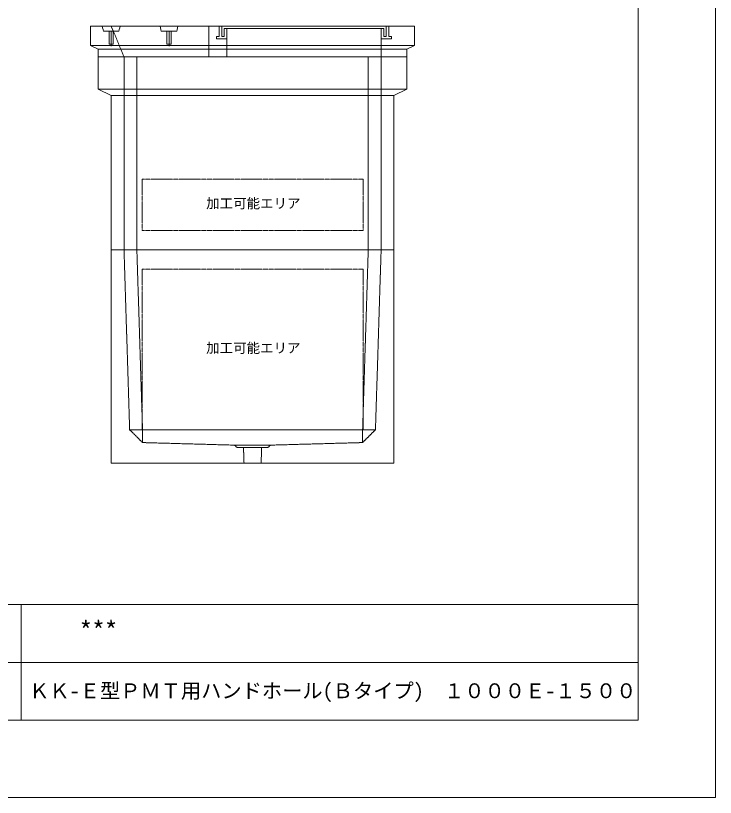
# Model space of a CAD drawing. Units: millimetres, scale not verified. Extents: x -4455 to 4455, y -3150 to 3150.
# Drawn here: x 1733 to 4455, y -3150 to -109 of the extents above; entities that cross this region are included whole.
import ezdxf
from ezdxf.enums import TextEntityAlignment as Align

# ---------------------------------------------------------------- set-up
doc = ezdxf.new("R2010")
doc.units = ezdxf.units.MM
doc.header["$LTSCALE"] = 20
doc.linetypes.add('LONG_DASHED1', pattern=[7, 6, -1])
doc.linetypes.add('LONG_DOUBLE_CHAIN', pattern=[21.8, 18, -1, 0.6, -0.6, 0.6, -1])
for name, color, linetype, lineweight in [('0-0_D-TTL', 7, 'Continuous', 9), ('0-1_Defpoints', 7, 'Continuous', 9), ('0-2_D-TTL-FRAM1', 134, 'Continuous', 9), ('0-3_D-TTL-TXT', 7, 'Continuous', 9), ('0-7_D-STR', 7, 'Continuous', 9), ('0-9_D-STR-STR5', 1, 'LONG_DOUBLE_CHAIN', 9), ('0-B_D-STR-STR4', 134, 'LONG_DASHED1', 9), ('0-C_D-STR-STR2', 1, 'LONG_DASHED1', 9)]:
    doc.layers.add(name, color=color, linetype=linetype, lineweight=lineweight)
doc.styles.add('ＭＳ ゴシック', font='')
doc.styles.get('ＭＳ ゴシック').set_extended_font_data('MS Gothic')

# ---------------------------------------------------------------- blocks, each defined once
blk = doc.blocks.new('A$C4DE05FD1')
at = {"layer": '0-0_D-TTL', "color": 134}
for p in [(114800, 76000), (4000, 4000)]:
    blk.add_line(p, (114800, 4000), dxfattribs=at)
at = {"layer": '0-1_Defpoints', "color": 134}
for p in [(118800, 84000), (0, 0)]:
    blk.add_line(p, (118800, 0), dxfattribs=at)
at = {"layer": '0-2_D-TTL-FRAM1'}
for p, q in [((38800, 10000), (114800, 10000)), ((82800, 10000), (82800, 4000)), ((64800, 7000), (114800, 7000))]:
    blk.add_line(p, q, dxfattribs=at)
blk = doc.blocks.new('A$C7CE826D1')
at = {"layer": '0-7_D-STR'}
for p, q in [((-11000, 0), (11000, 0)), ((-11000, -16600), (-11000, 0)), ((11000, -16600), (11000, 0)), ((-11000, -16600), (11000, -16600))]:
    blk.add_line(p, q, dxfattribs=at)
at = {"layer": '0-7_D-STR', "linetype": 'LONG_DASHED1'}
for p, q in [((-10000, 0), (-9560, -14000)), ((-9000, 0), (-8560, -14000)), ((9000, 0), (8560, -14000)), ((10000, 0), (9560, -14000)), ((-8560, -15000), (-9560, -14000)), ((9560, -14000), (-9560, -14000)), ((-8560, -15000), (-8560, -14000)), ((8560, -15000), (9560, -14000)), ((8560, -15000), (8560, -14000)), ((-8560, -15000), (-1400, -15200)), ((-1200, -15380), (-1400, -15200)), ((1400, -15200), (-1400, -15200)), ((1200, -15380), (1400, -15200)), ((8560, -15000), (1400, -15200)), ((1200, -15380), (-1200, -15380)), ((-666, -16600), (-705, -15380)), ((666, -16600), (705, -15380))]:
    blk.add_line(p, q, dxfattribs=at)
at = {"layer": '0-9_D-STR-STR5'}
for p, q in [((8600, -1500), (-8600, -1500)), ((-8600, -1500), (-8600, -14000)), ((8600, -1500), (8600, -14000)), ((8600, -14000), (-8600, -14000))]:
    blk.add_line(p, q, dxfattribs=at)
blk = doc.blocks.new('A$C19D5226F')
at = {"layer": '0-7_D-STR'}
for p, q in [((-12600, 2400), (12600, 2400)), ((-12600, 2400), (-12600, 900)), ((12600, 2400), (12600, 900)), ((-12600, 900), (12600, 900)), ((-12000, 600), (-12600, 900)), ((-12000, 600), (12000, 600)), ((-12000, 0), (-12000, 600)), ((-12000, 0), (12000, 0))]:
    blk.add_line(p, q, dxfattribs=at)
at = {"layer": '0-7_D-STR', "linetype": 'LONG_DASHED1'}
for p, q in [((-10000, 0), (-10000, 2200)), ((2000, 0), (2000, 2200)), ((3400, 0), (3400, 2400)), ((5900, 2000), (5800, 2400)), ((5900, 2000), (7100, 2000)), ((7100, 2000), (7200, 2400)), ((10000, 0), (11000, 2400)), ((10400, 2000), (10300, 2400)), ((10400, 2000), (11600, 2000)), ((11600, 2000), (11700, 2400))]:
    blk.add_line(p, q, dxfattribs=at)
at = {"layer": '0-7_D-STR'}
blk.add_lwpolyline([(12000, 0), (12000, 600), (12600, 900)], dxfattribs=at)
at = {"layer": '0-B_D-STR-STR4'}
for points in [[(-10600, 2400), (-10600, 1600), (-10800, 1600), (-10800, 1400), (-10000, 1400)], [(-10000, 2200), (-10200, 2200), (-10200, 1600), (-10400, 1600), (-10400, 2400)], [(-10000, 2200), (2000, 2200), (2200, 2200), (2200, 1600), (2400, 1600), (2400, 2400)], [(2600, 2400), (2600, 1600), (2800, 1600), (2800, 1400), (2000, 1400)]]:
    blk.add_lwpolyline(points, dxfattribs=at)
at = {"layer": '0-C_D-STR-STR2'}
for p, q in [((6500, 840), (6500, 2000)), ((11000, 840), (11000, 2000))]:
    blk.add_line(p, q, dxfattribs=at)
for points in [[(6660, 2000), (6660, 1000), (6340, 1000), (6340, 2000)], [(11160, 2000), (11160, 1000), (10840, 1000), (10840, 2000)]]:
    blk.add_lwpolyline(points, dxfattribs=at)
blk = doc.blocks.new('A$C246aa248')
at = {"layer": '0-7_D-STR'}
for p, q in [((12000, 15000), (-12000, 15000)), ((-12000, 12500), (-12000, 15000)), ((12000, 12500), (12000, 15000)), ((-12000, 12500), (-11000, 12000)), ((-12000, 12500), (12000, 12500)), ((12000, 12500), (11000, 12000)), ((-11000, 0), (-11000, 12000)), ((11000, 12000), (-11000, 12000)), ((11000, 0), (11000, 12000)), ((11000, 0), (-11000, 0))]:
    blk.add_line(p, q, dxfattribs=at)
at = {"layer": '0-7_D-STR', "linetype": 'LONG_DASHED1'}
for p, q in [((-10000, 15000), (-10000, 0)), ((-9000, 15000), (-9000, 0)), ((9000, 15000), (9000, 0)), ((10000, 15000), (10000, 0))]:
    blk.add_line(p, q, dxfattribs=at)
at = {"layer": '0-9_D-STR-STR5'}
for p, q in [((8600, 5500), (8600, 1500)), ((8600, 1500), (-8600, 1500))]:
    blk.add_line(p, q, dxfattribs=at)
blk.add_lwpolyline([(8600, 5500), (-8600, 5500), (-8600, 1500)], dxfattribs=at)

msp = doc.modelspace()

# ---------------------------------------------------------------- block references
at = {"layer": '0-0_D-TTL', "xscale": 0.075, "yscale": 0.075}
msp.add_blockref('A$C4DE05FD1', (-4455, -3150), dxfattribs=at)
at = {"layer": '0-7_D-STR', "yscale": 0.05}
for name, p, xscale in [('A$C19D5226F', (2655, -270), -0.05), ('A$C246aa248', (2655, -1020), 0.05), ('A$C7CE826D1', (2655, -1020), 0.05)]:
    msp.add_blockref(name, p, dxfattribs=dict(at, xscale=xscale))

# ---------------------------------------------------------------- texts
at = {"layer": '0-3_D-TTL-TXT', "style": 'ＭＳ ゴシック'}
for s, height, p in [('***', 72.14, (1981.99, -2559.3)), ('ＫＫ-Ｅ型ＰＭＴ用ハンドホール(Ｂタイプ)\u3000１０００Ｅ-１５００', 57.73, (1785.78, -2781.53))]:
    msp.add_text(s, height=height, dxfattribs=at).set_placement(p, align=Align.BOTTOM_LEFT)
at = {"layer": '0-9_D-STR-STR5', "style": 'ＭＳ ゴシック'}
for p in [(2474.52, -870.25), (2474.52, -1432.75)]:
    msp.add_text('加工可能エリア', height=38.42, dxfattribs=at).set_placement(p, align=Align.BOTTOM_LEFT)

doc.saveas('drawing.dxf')
